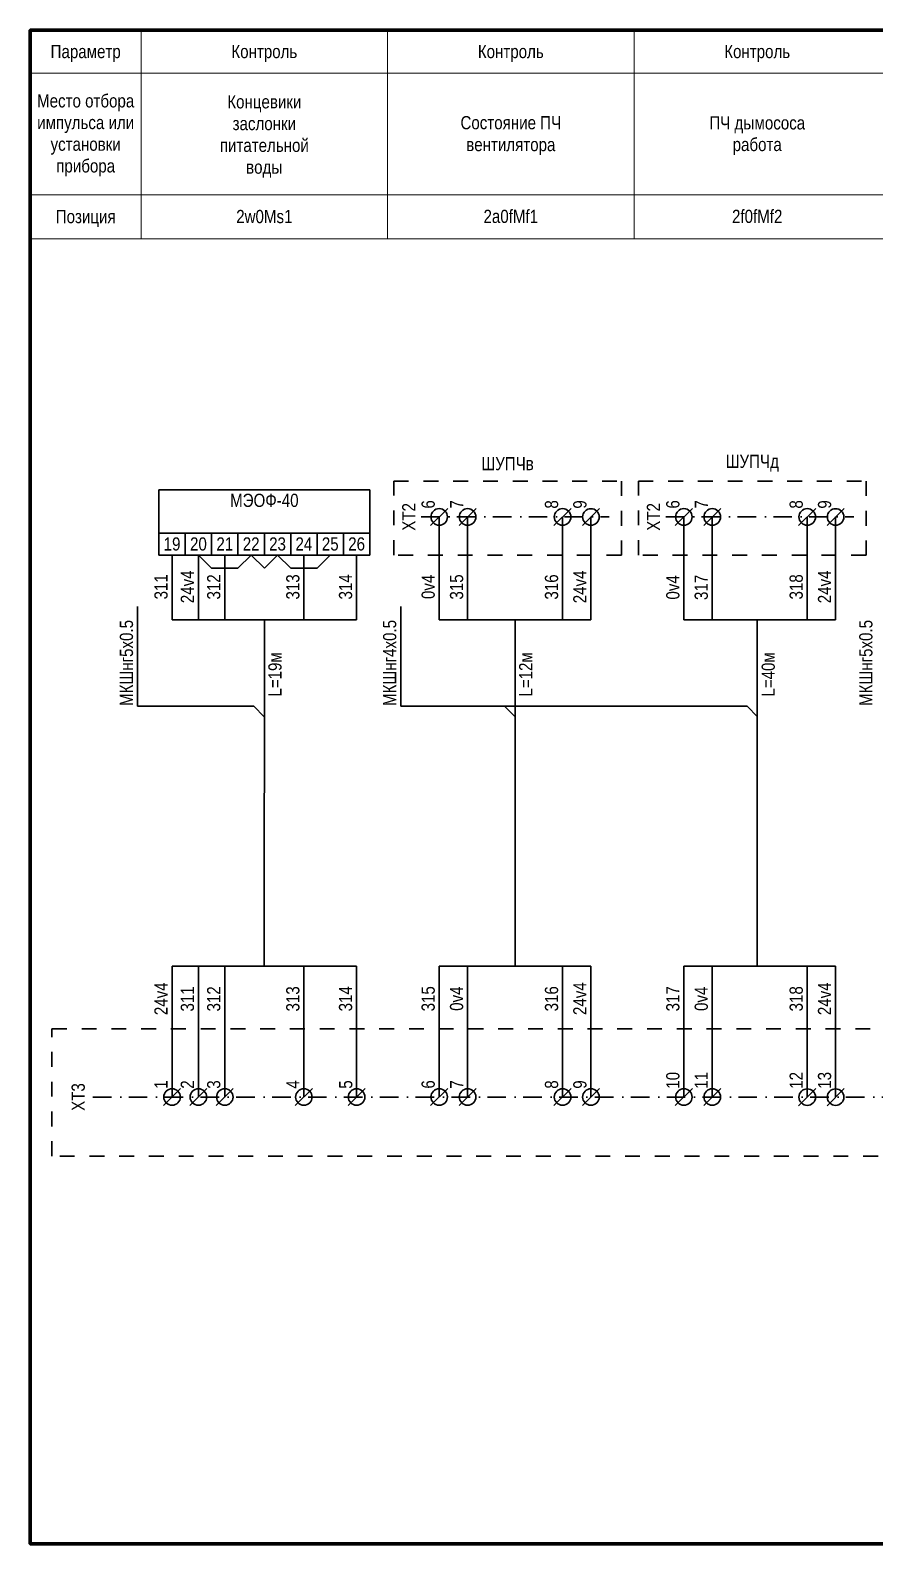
# Model space of a CAD drawing. Header units: millimetres. Extents: x -6000 to 26000, y -6000 to 26000.
# Drawn here: x 20 to 180.2, y -2406.7 to -2119.7 of the extents above; entities that cross this region are included whole.
import ezdxf

# ---------------------------------------------------------------- set-up
doc = ezdxf.new("R2010")
doc.units = ezdxf.units.MM
doc.header["$MEASUREMENT"] = 0
doc.linetypes.add('Штриховая', pattern=[5.644444, 2.822222, -2.822222])
doc.linetypes.add('Штрихпунктирная', pattern=[6.702778, 3.527778, -1.763889, 0, -1.411111])
for name, color, linetype, lineweight in [('0_Ном._пера__246', 7, 'Continuous', 100), ('2D - Общий_Ном._пера__1', 7, 'Continuous', 15), ('2D - Общий_Ном._пера__21', 7, 'Continuous', 30), ('Аннотация - Текст_Ном._пера__1', 7, 'Continuous', 15)]:
    doc.layers.add(name, color=color, linetype=linetype, lineweight=lineweight)
doc.styles.add('СГЕНЕРИР_СТИЛЬ_1', font='')
doc.styles.get('СГЕНЕРИР_СТИЛЬ_1').set_extended_font_data('Arial Narrow')

msp = doc.modelspace()

# ---------------------------------------------------------------- linework, layer by layer
at = {"layer": '0_Ном._пера__246', "color": 7, "linetype": 'Continuous', "lineweight": 100, "flags": 128}
msp.add_lwpolyline([(415, -2406.73), (415, -2119.73), (20, -2119.73), (20, -2406.73)], close=True, dxfattribs=at)
at = {"layer": '2D - Общий_Ном._пера__1', "color": 7, "linetype": 'Continuous', "lineweight": 15}
for p, q in [((41.03, -2119.73), (41.03, -2159.26)), ((41.03, -2119.73), (41.03, -2159.26)), ((87.77, -2119.73), (87.77, -2159.26)), ((134.52, -2119.73), (134.52, -2159.26)), ((134.52, -2119.73), (134.52, -2159.26)), ((20, -2127.85), (415, -2127.85)), ((20, -2150.91), (415, -2150.91)), ((20, -2159.26), (415, -2159.26))]:
    msp.add_line(p, q, dxfattribs=at)
at = {"layer": '2D - Общий_Ном._пера__21', "color": 7, "linetype": 'Continuous', "lineweight": 30}
for p, q in [((44.4, -2206.89), (84.4, -2206.89)), ((44.4, -2219.24), (44.4, -2206.89)), ((84.4, -2206.89), (84.4, -2219.24)), ((95.94, -2213.64), (99.18, -2210.4)), ((97.57, -2231.51), (97.57, -2212.01)), ((101.33, -2213.64), (104.56, -2210.4)), ((102.95, -2231.51), (102.95, -2212.01)), ((119.34, -2213.64), (122.58, -2210.4)), ((120.97, -2231.51), (120.97, -2212.01)), ((124.72, -2213.65), (127.96, -2210.42)), ((126.35, -2231.51), (126.35, -2212.02)), ((142.35, -2213.64), (145.59, -2210.4)), ((143.98, -2231.51), (143.98, -2212.01)), ((147.74, -2213.64), (150.97, -2210.4)), ((149.36, -2231.51), (149.36, -2212.01)), ((165.75, -2213.64), (168.99, -2210.4)), ((167.38, -2231.51), (167.38, -2212.01)), ((171.13, -2213.65), (174.37, -2210.42)), ((172.76, -2231.51), (172.76, -2212.02)), ((44.4, -2215.12), (84.4, -2215.12)), ((49.4, -2219.24), (49.4, -2215.12)), ((54.4, -2219.24), (54.4, -2215.12)), ((59.4, -2219.24), (59.4, -2215.12)), ((64.4, -2219.24), (64.4, -2215.12)), ((69.4, -2219.24), (69.4, -2215.12)), ((74.4, -2219.24), (74.4, -2215.12)), ((79.4, -2219.24), (79.4, -2215.12)), ((84.4, -2219.24), (44.4, -2219.24)), ((46.9, -2231.51), (46.9, -2219.24)), ((51.9, -2219.24), (54.4, -2221.74)), ((51.9, -2231.51), (51.9, -2219.24)), ((56.9, -2231.51), (56.9, -2219.24)), ((61.9, -2219.24), (59.4, -2221.74)), ((61.9, -2219.24), (64.4, -2221.74)), ((64.4, -2221.74), (66.9, -2219.24)), ((66.9, -2219.24), (69.41, -2221.74)), ((71.9, -2231.51), (71.9, -2219.24)), ((74.4, -2221.74), (76.9, -2219.24)), ((81.9, -2231.51), (81.9, -2219.24)), ((54.4, -2221.74), (59.4, -2221.74)), ((69.41, -2221.74), (74.4, -2221.74)), ((40.34, -2229), (40.34, -2247.93)), ((90.26, -2229), (90.26, -2247.93)), ((46.9, -2231.51), (81.9, -2231.51)), ((64.4, -2231.51), (64.37, -2297.18)), ((97.57, -2231.51), (126.35, -2231.51)), ((111.96, -2231.51), (111.96, -2297.19)), ((143.98, -2231.51), (172.76, -2231.51)), ((157.89, -2231.51), (157.89, -2297.19)), ((40.34, -2247.93), (62.42, -2247.93)), ((64.39, -2249.91), (62.42, -2247.93)), ((90.26, -2247.93), (155.98, -2247.93)), ((111.96, -2249.91), (109.98, -2247.93)), ((157.96, -2249.91), (155.98, -2247.93)), ((46.9, -2322.02), (46.9, -2297.18)), ((46.9, -2297.18), (81.9, -2297.19)), ((51.9, -2322.02), (51.9, -2297.19)), ((56.9, -2322.02), (56.9, -2297.19)), ((71.9, -2322.02), (71.9, -2297.19)), ((81.9, -2322.02), (81.9, -2297.19)), ((97.57, -2322.01), (97.57, -2297.19)), ((97.57, -2297.19), (126.35, -2297.19)), ((102.95, -2322.01), (102.95, -2297.19)), ((120.97, -2322.02), (120.97, -2297.19)), ((126.35, -2322.02), (126.35, -2297.19)), ((143.98, -2322.02), (143.98, -2297.19)), ((143.98, -2297.19), (172.76, -2297.19)), ((149.36, -2322.02), (149.36, -2297.19)), ((167.38, -2322.04), (167.38, -2297.19)), ((172.76, -2322.04), (172.76, -2297.19)), ((45.27, -2323.65), (48.51, -2320.41)), ((50.27, -2323.65), (53.51, -2320.41)), ((55.27, -2323.65), (58.51, -2320.41)), ((70.27, -2323.65), (73.51, -2320.41)), ((80.27, -2323.65), (83.51, -2320.41)), ((95.94, -2323.63), (99.18, -2320.4)), ((101.33, -2323.63), (104.56, -2320.4)), ((119.34, -2323.65), (122.58, -2320.41)), ((124.72, -2323.65), (127.96, -2320.41)), ((142.35, -2323.65), (145.59, -2320.41)), ((147.74, -2323.65), (150.97, -2320.41)), ((165.75, -2323.66), (168.99, -2320.43)), ((171.13, -2323.66), (174.37, -2320.43))]:
    msp.add_line(p, q, dxfattribs=at)
at = {"layer": '2D - Общий_Ном._пера__21', "color": 7, "linetype": 'Штриховая', "lineweight": 30}
for p, q in [((88.95, -2205.22), (132.13, -2205.22)), ((88.95, -2219.24), (88.95, -2205.22)), ((132.13, -2205.22), (132.13, -2219.24)), ((135.36, -2205.22), (178.54, -2205.22)), ((135.36, -2219.24), (135.36, -2205.22)), ((178.54, -2205.22), (178.54, -2219.24)), ((132.13, -2219.24), (88.95, -2219.24)), ((178.54, -2219.24), (135.36, -2219.24)), ((24.11, -2309.08), (412.23, -2309.08)), ((24.11, -2333.23), (24.11, -2309.08)), ((412.23, -2333.23), (24.11, -2333.23))]:
    msp.add_line(p, q, dxfattribs=at)
at = {"layer": '2D - Общий_Ном._пера__21', "color": 7, "linetype": 'Штрихпунктирная', "lineweight": 30}
for p, q in [((94.14, -2212.01), (129.78, -2212.01)), ((140.55, -2212.01), (176.2, -2212.01)), ((31.87, -2322.02), (240.56, -2322.02))]:
    msp.add_line(p, q, dxfattribs=at)
at = {"layer": '2D - Общий_Ном._пера__21', "color": 7, "linetype": 'Continuous', "lineweight": 30}
for centre in [(97.57, -2212.01), (102.95, -2212.01), (120.97, -2212.01), (126.35, -2212.02), (143.98, -2212.01), (149.36, -2212.01), (167.38, -2212.01), (172.76, -2212.02), (46.9, -2322.02), (51.9, -2322.02), (56.9, -2322.02), (71.9, -2322.02), (81.9, -2322.02), (97.57, -2322.01), (102.95, -2322.01), (120.97, -2322.02), (126.35, -2322.02), (143.98, -2322.02), (149.36, -2322.02), (167.38, -2322.04), (172.76, -2322.04)]:
    msp.add_circle(centre, 1.57, dxfattribs=at)

# ---------------------------------------------------------------- texts
at = {"layer": 'Аннотация - Текст_Ном._пера__1', "color": 7, "linetype": 'Continuous', "lineweight": 15, "char_height": 2.5, "attachment_point": 2, "style": 'СГЕНЕРИР_СТИЛЬ_1'}
for s, insert in [('\\A1;{\\pqc;\\fArial Narrow|b0|i0|c204|p34;Параметр}', (30.51, -2122.51)), ('\\A1;{\\pqc;\\fArial Narrow|b0|i0|c204|p34;Контроль}', (64.4, -2122.51)), ('\\A1;{\\pqc;\\fArial Narrow|b0|i0|c204|p34;Контроль}', (111.15, -2122.51)), ('\\A1;{\\pqc;\\fArial Narrow|b0|i0|c204|p34;Контроль}', (157.89, -2122.51)), ('\\A1;{\\pqc;\\fArial Narrow|b0|i0|c204|p34;Позиция}', (30.51, -2153.81)), ('\\A1;{\\pqc;\\fArial Narrow|b0|i0|c204|p34;2\\fArial Narrow|b0|i0|c204|p34;w0Ms1}', (64.4, -2153.8)), ('\\A1;{\\pqc;\\fArial Narrow|b0|i0|c204|p34;2\\fArial Narrow|b0|i0|c204|p34;a0fMf1}', (111.15, -2153.77)), ('\\A1;{\\pqc;\\fArial Narrow|b0|i0|c204|p34;2\\fArial Narrow|b0|i0|c204|p34;f0fMf2}', (157.89, -2153.77)), ('\\A1;{\\pqc;\\fArial Narrow|b0|i0|c204|p34;ШУПЧв}', (110.54, -2200.65)), ('\\A1;{\\pqc;\\fArial Narrow|b0|i0|c204|p34;ШУПЧд}', (156.95, -2200.21)), ('\\A1;{\\pqc;\\fArial Narrow|b0|i0|c204|p34;МЭО\\fArial Narrow|b0|i0|c204|p34;Ф\\fArial Narrow|b0|i0|c204|p34;-40}', (64.4, -2207.62)), ('\\A1;{\\pqc;\\fArial Narrow|b0|i0|c204|p34;19}', (46.9, -2215.89)), ('\\A1;{\\pqc;\\fArial Narrow|b0|i0|c204|p34;20}', (51.9, -2215.89)), ('\\A1;{\\pqc;\\fArial Narrow|b0|i0|c204|p34;21}', (56.9, -2215.89)), ('\\A1;{\\pqc;\\fArial Narrow|b0|i0|c204|p34;22}', (61.9, -2215.89)), ('\\A1;{\\pqc;\\fArial Narrow|b0|i0|c204|p34;23}', (66.9, -2215.89)), ('\\A1;{\\pqc;\\fArial Narrow|b0|i0|c204|p34;24}', (71.9, -2215.89)), ('\\A1;{\\pqc;\\fArial Narrow|b0|i0|c204|p34;25}', (76.9, -2215.89)), ('\\A1;{\\pqc;\\fArial Narrow|b0|i0|c204|p34;26}', (81.9, -2215.89))]:
    msp.add_mtext(s, dxfattribs=dict(at, insert=insert))
for s, insert, width, line_spacing_factor in [('\\A1;{\\pqc;\\fArial Narrow|b0|i0|c204|p34;Место отбора импульса или установки прибора}', (30.51, -2131.86), 21.0254, 0.986465), ('\\A1;{\\pqc;\\fArial Narrow|b0|i0|c204|p34;Концевики заслонки питательной воды}', (64.4, -2132.04), 23.3734, 0.990855), ('\\A1;{\\pqc;\\fArial Narrow|b0|i0|c204|p34;Состояние \\fArial Narrow|b0|i0|c204|p34;ПЧ вентилятора}', (111.15, -2136), 23.3734, 0.996855), ('\\A1;{\\pqc;\\fArial Narrow|b0|i0|c204|p34;ПЧ дымососа работа}', (157.89, -2136.04), 23.3734, 0.982786)]:
    msp.add_mtext(s, dxfattribs=dict(at, insert=insert, width=width, line_spacing_factor=line_spacing_factor))
at = {"layer": 'Аннотация - Текст_Ном._пера__1', "color": 7, "linetype": 'Continuous', "lineweight": 15, "char_height": 2.5, "attachment_point": 2, "rotation": 90, "style": 'СГЕНЕРИР_СТИЛЬ_1'}
for s, insert in [('\\A1;{\\pqc;\\fArial Narrow|b0|i0|c204|p34;XT\\fArial Narrow|b0|i0|c204|p34;2}', (90.55, -2212.01)), ('\\A1;{\\pqc;\\fArial Narrow|b0|i0|c204|p34;6}', (94.22, -2209.64)), ('\\A1;{\\pqc;\\fArial Narrow|b0|i0|c204|p34;7}', (99.64, -2209.64)), ('\\A1;{\\pqc;\\fArial Narrow|b0|i0|c204|p34;8}', (117.62, -2209.64)), ('\\A1;{\\pqc;\\fArial Narrow|b0|i0|c204|p34;9}', (123, -2209.65)), ('\\A1;{\\pqc;\\fArial Narrow|b0|i0|c204|p34;XT\\fArial Narrow|b0|i0|c204|p34;2}', (136.96, -2212.01)), ('\\A1;{\\pqc;\\fArial Narrow|b0|i0|c204|p34;6}', (140.63, -2209.64)), ('\\A1;{\\pqc;\\fArial Narrow|b0|i0|c204|p34;7}', (146.05, -2209.64)), ('\\A1;{\\pqc;\\fArial Narrow|b0|i0|c204|p34;8}', (164.03, -2209.64)), ('\\A1;{\\pqc;\\fArial Narrow|b0|i0|c204|p34;9}', (169.41, -2209.65)), ('\\A1;{\\pqc;\\fArial Narrow|b0|i0|c204|p34;31\\fArial Narrow|b0|i0|c204|p34;1}', (43.55, -2225.27)), ('\\A1;{\\pqc;\\fArial Narrow|b0|i0|c204|p34;24v\\fArial Narrow|b0|i0|c204|p34;4}', (48.55, -2225.27)), ('\\A1;{\\pqc;\\fArial Narrow|b0|i0|c204|p34;31\\fArial Narrow|b0|i0|c204|p34;2}', (53.55, -2225.29)), ('\\A1;{\\pqc;\\fArial Narrow|b0|i0|c204|p34;31\\fArial Narrow|b0|i0|c204|p34;3}', (68.55, -2225.29)), ('\\A1;{\\pqc;\\fArial Narrow|b0|i0|c204|p34;31\\fArial Narrow|b0|i0|c204|p34;4}', (78.55, -2225.28)), ('\\A1;{\\pqc;\\fArial Narrow|b0|i0|c204|p34;0v\\fArial Narrow|b0|i0|c204|p34;4}', (94.22, -2225.28)), ('\\A1;{\\pqc;\\fArial Narrow|b0|i0|c204|p34;31\\fArial Narrow|b0|i0|c204|p34;5}', (99.61, -2225.3)), ('\\A1;{\\pqc;\\fArial Narrow|b0|i0|c204|p34;3\\fArial Narrow|b0|i0|c204|p34;1\\fArial Narrow|b0|i0|c204|p34;6}', (117.62, -2225.3)), ('\\A1;{\\pqc;\\fArial Narrow|b0|i0|c204|p34;24\\fArial Narrow|b0|i0|c204|p34;v4}', (123, -2225.28)), ('\\A1;{\\pqc;\\fArial Narrow|b0|i0|c204|p34;0v\\fArial Narrow|b0|i0|c204|p34;4}', (140.63, -2225.38)), ('\\A1;{\\pqc;\\fArial Narrow|b0|i0|c204|p34;3\\fArial Narrow|b0|i0|c204|p34;17}', (146.02, -2225.38)), ('\\A1;{\\pqc;\\fArial Narrow|b0|i0|c204|p34;3\\fArial Narrow|b0|i0|c204|p34;18}', (164.03, -2225.28)), ('\\A1;{\\pqc;\\fArial Narrow|b0|i0|c204|p34;24\\fArial Narrow|b0|i0|c204|p34;v4}', (169.41, -2225.28)), ('\\A1;{\\pqc;\\fArial Narrow|b0|i0|c204|p34;МКШнг5х0.5}', (36.99, -2239.71)), ('\\A1;{\\pqc;\\fArial Narrow|b0|i0|c204|p34;МКШнг4х0.5}', (86.92, -2239.71)), ('\\A1;{\\pqc;\\fArial Narrow|b0|i0|c204|p34;МКШнг5х0.5}', (177.24, -2239.71)), ('\\A1;{\\pqc;\\fArial Narrow|b0|i0|c204|p34;L=19\\fArial Narrow|b0|i0|c204|p34;м}', (65.16, -2241.88)), ('\\A1;{\\pqc;\\fArial Narrow|b0|i0|c204|p34;L=\\fArial Narrow|b0|i0|c204|p34;12\\fArial Narrow|b0|i0|c204|p34;м}', (112.73, -2241.88)), ('\\A1;{\\pqc;\\fArial Narrow|b0|i0|c204|p34;L=\\fArial Narrow|b0|i0|c204|p34;4\\fArial Narrow|b0|i0|c204|p34;0м}', (158.73, -2241.88)), ('\\A1;{\\pqc;\\fArial Narrow|b0|i0|c204|p34;24v\\fArial Narrow|b0|i0|c204|p34;4}', (43.55, -2303.39)), ('\\A1;{\\pqc;\\fArial Narrow|b0|i0|c204|p34;31\\fArial Narrow|b0|i0|c204|p34;1}', (48.55, -2303.42)), ('\\A1;{\\pqc;\\fArial Narrow|b0|i0|c204|p34;31\\fArial Narrow|b0|i0|c204|p34;2}', (53.55, -2303.41)), ('\\A1;{\\pqc;\\fArial Narrow|b0|i0|c204|p34;31\\fArial Narrow|b0|i0|c204|p34;3}', (68.55, -2303.41)), ('\\A1;{\\pqc;\\fArial Narrow|b0|i0|c204|p34;31\\fArial Narrow|b0|i0|c204|p34;4}', (78.55, -2303.39)), ('\\A1;{\\pqc;\\fArial Narrow|b0|i0|c204|p34;31\\fArial Narrow|b0|i0|c204|p34;5}', (94.22, -2303.39)), ('\\A1;{\\pqc;\\fArial Narrow|b0|i0|c204|p34;0v\\fArial Narrow|b0|i0|c204|p34;4}', (99.61, -2303.37)), ('\\A1;{\\pqc;\\fArial Narrow|b0|i0|c204|p34;3\\fArial Narrow|b0|i0|c204|p34;1\\fArial Narrow|b0|i0|c204|p34;6}', (117.62, -2303.39)), ('\\A1;{\\pqc;\\fArial Narrow|b0|i0|c204|p34;24\\fArial Narrow|b0|i0|c204|p34;v4}', (123, -2303.37)), ('\\A1;{\\pqc;\\fArial Narrow|b0|i0|c204|p34;3\\fArial Narrow|b0|i0|c204|p34;17}', (140.63, -2303.39)), ('\\A1;{\\pqc;\\fArial Narrow|b0|i0|c204|p34;0v\\fArial Narrow|b0|i0|c204|p34;4}', (146.02, -2303.39)), ('\\A1;{\\pqc;\\fArial Narrow|b0|i0|c204|p34;3\\fArial Narrow|b0|i0|c204|p34;18}', (164.03, -2303.39)), ('\\A1;{\\pqc;\\fArial Narrow|b0|i0|c204|p34;24\\fArial Narrow|b0|i0|c204|p34;v4}', (169.41, -2303.39)), ('\\A1;{\\pqc;\\fArial Narrow|b0|i0|c204|p34;4}', (68.56, -2319.65)), ('\\A1;{\\pqc;\\fArial Narrow|b0|i0|c204|p34;10}', (140.63, -2318.85)), ('\\A1;{\\pqc;\\fArial Narrow|b0|i0|c204|p34;11}', (146.02, -2318.85)), ('\\A1;{\\pqc;\\fArial Narrow|b0|i0|c204|p34;12}', (164.03, -2318.86)), ('\\A1;{\\pqc;\\fArial Narrow|b0|i0|c204|p34;13}', (169.41, -2318.86)), ('\\A1;{\\pqc;\\fArial Narrow|b0|i0|c204|p34;XT\\fArial Narrow|b0|i0|c204|p34;3}', (27.84, -2322.02)), ('\\A1;{\\pqc;\\fArial Narrow|b0|i0|c204|p34;1}', (43.55, -2319.65)), ('\\A1;{\\pqc;\\fArial Narrow|b0|i0|c204|p34;2}', (48.55, -2319.65)), ('\\A1;{\\pqc;\\fArial Narrow|b0|i0|c204|p34;3}', (53.55, -2319.65)), ('\\A1;{\\pqc;\\fArial Narrow|b0|i0|c204|p34;5}', (78.59, -2319.65)), ('\\A1;{\\pqc;\\fArial Narrow|b0|i0|c204|p34;6}', (94.22, -2319.63)), ('\\A1;{\\pqc;\\fArial Narrow|b0|i0|c204|p34;7}', (99.64, -2319.63)), ('\\A1;{\\pqc;\\fArial Narrow|b0|i0|c204|p34;8}', (117.62, -2319.65)), ('\\A1;{\\pqc;\\fArial Narrow|b0|i0|c204|p34;9}', (123, -2319.65))]:
    msp.add_mtext(s, dxfattribs=dict(at, insert=insert))

doc.saveas('drawing.dxf')
